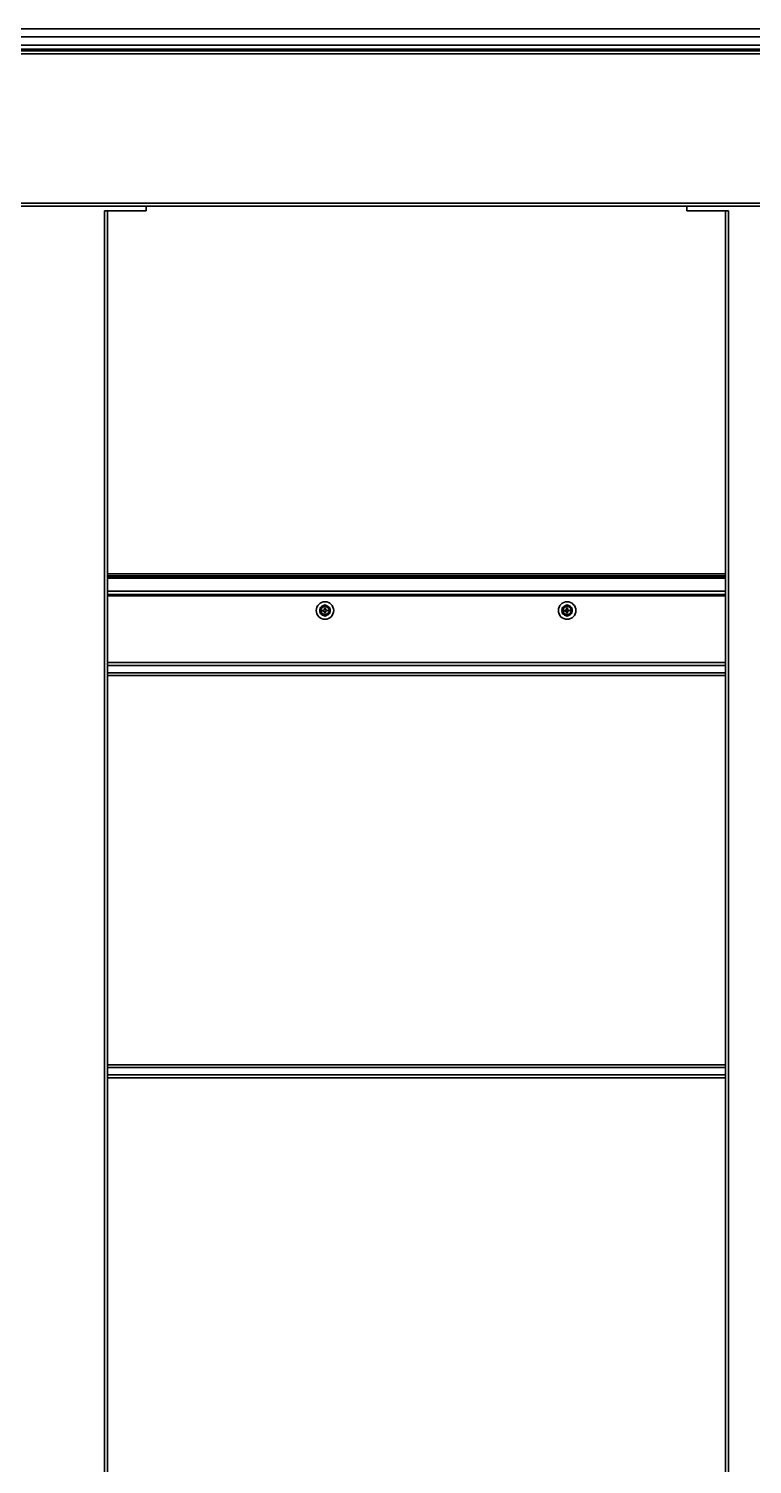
# Model space of a CAD drawing. Header units: millimetres. Extents: x 32496 to 166256, y 3504 to 23939.
# Drawn here: x 37138 to 37885, y 12098 to 13580 of the extents above; entities that cross this region are included whole.
import ezdxf

# ---------------------------------------------------------------- set-up
doc = ezdxf.new("R2010")
doc.units = ezdxf.units.MM
doc.layers.get('0').update_dxf_attribs({"lineweight": 35})

msp = doc.modelspace()

# ---------------------------------------------------------------- linework, layer by layer
at = {"color": 7, "linetype": 'Continuous'}
for p, q in [((38651.685, 13579.575), (36425.018, 13579.575)), ((36481.352, 13558.575), (38596.924, 13558.575)), ((38595.352, 13556.575), (36481.352, 13556.575)), ((37259.352, 13396.575), (37079.352, 13396.575)), ((37259.352, 13391.575), (37259.352, 13396.575)), ((37817.352, 13396.575), (37259.352, 13396.575)), ((37817.352, 13391.575), (37817.352, 13396.575)), ((37997.352, 13396.575), (37817.352, 13396.575)), ((37259.352, 13391.575), (37216.352, 13391.575)), ((37219.352, 13391.575), (37219.352, 10882.575)), ((37860.352, 13391.575), (37817.352, 13391.575)), ((37857.352, 13391.575), (37857.352, 10882.575)), ((37857.352, 13017.075), (37219.352, 13017.075)), ((37219.352, 13014.075), (37857.352, 13014.075)), ((37857.352, 12999.075), (37219.352, 12999.075)), ((37219.352, 12995.575), (37857.352, 12995.575)), ((37438.826, 12981.918), (37443.8, 12984.849)), ((37438.877, 12976.144), (37438.826, 12981.918)), ((37441.347, 12979.553), (37442.847, 12979.567)), ((37441.356, 12978.553), (37441.347, 12979.553)), ((37443.329, 12981.571), (37444.329, 12981.58)), ((37443.343, 12980.071), (37443.329, 12981.571)), ((37443.8, 12984.849), (37448.826, 12982.007)), ((37444.329, 12981.58), (37444.343, 12980.08)), ((37444.847, 12979.584), (37446.347, 12979.598)), ((37446.347, 12979.598), (37446.356, 12978.598)), ((37448.877, 12976.233), (37448.826, 12982.007)), ((37688.826, 12981.918), (37693.8, 12984.849)), ((37688.877, 12976.144), (37688.826, 12981.918)), ((37691.347, 12979.553), (37692.847, 12979.567)), ((37691.356, 12978.553), (37691.347, 12979.553)), ((37693.329, 12981.571), (37694.329, 12981.58)), ((37693.343, 12980.071), (37693.329, 12981.571)), ((37693.8, 12984.849), (37698.826, 12982.007)), ((37694.329, 12981.58), (37694.343, 12980.08)), ((37694.847, 12979.584), (37696.347, 12979.598)), ((37696.347, 12979.598), (37696.356, 12978.598)), ((37698.877, 12976.233), (37698.826, 12982.007)), ((37443.903, 12973.302), (37438.877, 12976.144)), ((37442.856, 12978.567), (37441.356, 12978.553)), ((37443.374, 12976.571), (37443.36, 12978.071)), ((37444.374, 12976.58), (37443.374, 12976.571)), ((37448.877, 12976.233), (37443.903, 12973.302)), ((37444.36, 12978.08), (37444.374, 12976.58)), ((37446.356, 12978.598), (37444.856, 12978.584)), ((37693.903, 12973.302), (37688.877, 12976.144)), ((37692.856, 12978.567), (37691.356, 12978.553)), ((37693.374, 12976.571), (37693.36, 12978.071)), ((37694.374, 12976.58), (37693.374, 12976.571)), ((37698.877, 12976.233), (37693.903, 12973.302)), ((37694.36, 12978.08), (37694.374, 12976.58)), ((37696.356, 12978.598), (37694.856, 12978.584))]:
    msp.add_line(p, q, dxfattribs=at)
at = {"color": 9, "linetype": 'Continuous'}
for p, q in [((36432.944, 13562.763), (38643.759, 13562.763)), ((36438.167, 13571.2), (38638.536, 13571.2)), ((38595.352, 13553.575), (36481.352, 13553.575)), ((38595.352, 13399.575), (36481.352, 13399.575)), ((37216.352, 13391.575), (37216.352, 10882.575)), ((37860.352, 13391.575), (37860.352, 10882.575)), ((37857.352, 13014.909), (37219.352, 13014.909)), ((37857.352, 13012.375), (37219.352, 13012.375)), ((37857.352, 12994.175), (37219.352, 12994.175)), ((37219.352, 12925.284), (37857.352, 12925.284)), ((37219.352, 12922.302), (37857.352, 12922.302)), ((37857.352, 12914.849), (37219.352, 12914.849)), ((37857.352, 12911.867), (37219.352, 12911.867)), ((37219.352, 12510.284), (37857.352, 12510.284)), ((37219.352, 12507.302), (37857.352, 12507.302)), ((37857.352, 12499.849), (37219.352, 12499.849)), ((37857.352, 12496.867), (37219.352, 12496.867))]:
    msp.add_line(p, q, dxfattribs=at)
at = {"color": 7, "linetype": 'Continuous'}
for centre, radius in [((37443.852, 12979.075), 9), ((37443.852, 12979.075), 4.25), ((37693.852, 12979.075), 9), ((37693.852, 12979.075), 4.25)]:
    msp.add_circle(centre, radius, dxfattribs=at)
for centre, radius, start, end in [((37443.852, 12979.075), 5.35, 159.669145, 201.348532), ((37443.852, 12979.075), 5.474, 144.516391, 156.501285), ((37443.852, 12979.075), 5.35, 99.669145, 141.348532), ((37442.843, 12980.067), 0.5, 270.508838, 0.508838), ((37443.852, 12979.075), 5.474, 84.516391, 96.501285), ((37444.843, 12980.084), 0.5, 180.508838, 270.508838), ((37443.852, 12979.075), 5.35, 39.669145, 81.348532), ((37443.852, 12979.075), 5.474, 24.516391, 36.501285), ((37443.852, 12979.075), 5.35, 339.669145, 21.348532), ((37693.852, 12979.075), 5.35, 159.669145, 201.348532), ((37693.852, 12979.075), 5.474, 144.516391, 156.501285), ((37693.852, 12979.075), 5.35, 99.669145, 141.348532), ((37692.843, 12980.067), 0.5, 270.508838, 0.508838), ((37693.852, 12979.075), 5.474, 84.516391, 96.501285), ((37694.843, 12980.084), 0.5, 180.508838, 270.508838), ((37693.852, 12979.075), 5.35, 39.669145, 81.348532), ((37693.852, 12979.075), 5.474, 24.516391, 36.501285), ((37693.852, 12979.075), 5.35, 339.669145, 21.348532), ((37443.852, 12979.075), 5.474, 204.516391, 216.501285), ((37443.852, 12979.075), 5.35, 219.669145, 261.348532), ((37442.86, 12978.067), 0.5, 0.508838, 90.508838), ((37443.852, 12979.075), 5.474, 264.516391, 276.501285), ((37444.86, 12978.084), 0.5, 90.508838, 180.508838), ((37443.852, 12979.075), 5.35, 279.669145, 321.348532), ((37443.852, 12979.075), 5.474, 324.516391, 336.501285), ((37693.852, 12979.075), 5.474, 204.516391, 216.501285), ((37693.852, 12979.075), 5.35, 219.669145, 261.348532), ((37692.86, 12978.067), 0.5, 0.508838, 90.508838), ((37693.852, 12979.075), 5.474, 264.516391, 276.501285), ((37694.86, 12978.084), 0.5, 90.508838, 180.508838), ((37693.852, 12979.075), 5.35, 279.669145, 321.348532), ((37693.852, 12979.075), 5.474, 324.516391, 336.501285)]:
    msp.add_arc(centre, radius, start, end, dxfattribs=at)

doc.saveas('drawing.dxf')
